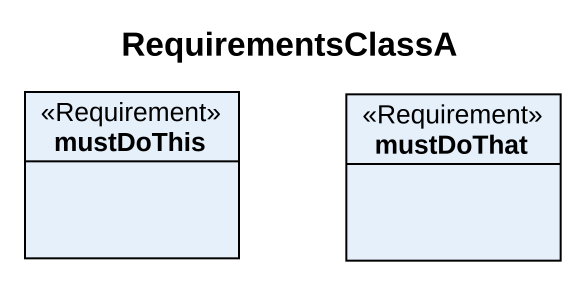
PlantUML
@startuml
title RequirementsClassA
hide circle
hide empty members
class mustDoThis <<Requirement>>
class mustDoThat <<Requirement>>
@enduml
